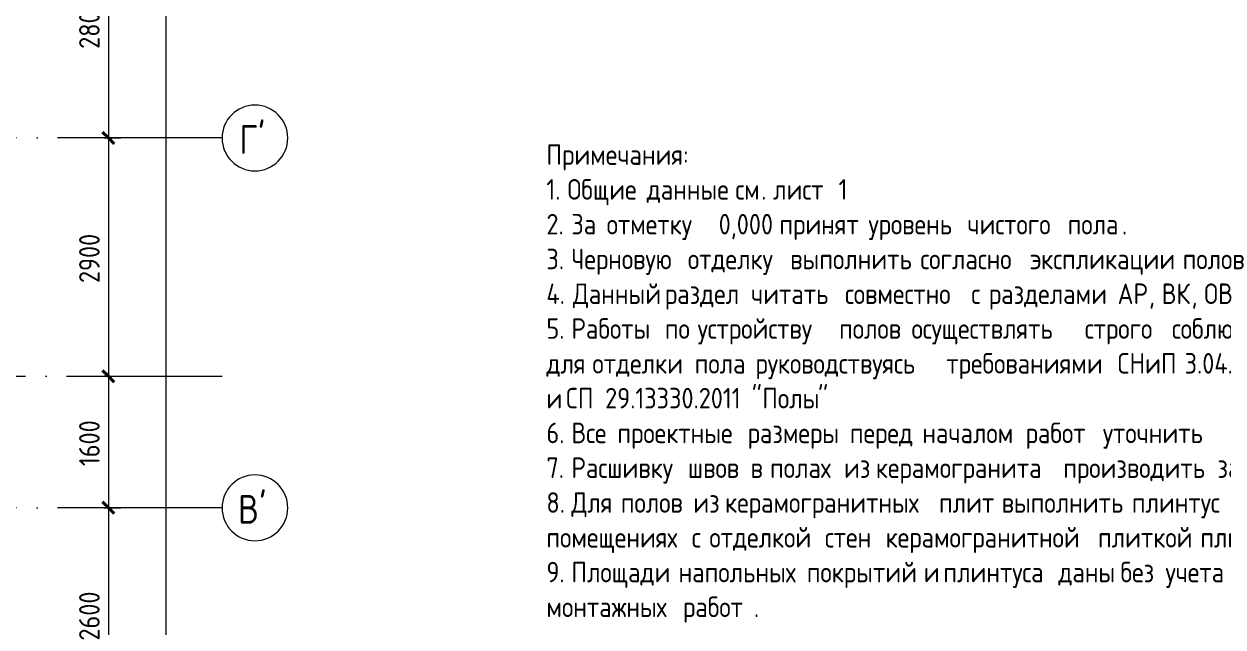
# Model space of a CAD drawing. Header units: millimetres. Extents: x -4370 to 196781, y -4577 to 61202.
# Drawn here: x 153939 to 168524, y 7174 to 14513 of the extents above; entities that cross this region are included whole.
import ezdxf

# ---------------------------------------------------------------- set-up
doc = ezdxf.new("R2010")
doc.units = ezdxf.units.MM
doc.linetypes.add('ADSK_Линия сетки', pattern=[2500, 2000, -250, 0, -250])
for name, color, linetype, lineweight in [('A-____-____-DIMS', 211, 'Continuous', 9), ('A-____-____-DIMS-100', 211, 'Continuous', 9), ('G-____-____-TEXT', 231, 'Continuous', 9), ('S-GRID-____-IDEN', 1, 'Continuous', 20), ('S-GRID-____-OTLN', 1, 'Continuous', 9)]:
    doc.layers.add(name, color=color, linetype=linetype, lineweight=lineweight)
doc.styles.add('GOST Common', font='GOST_Common.ttf', dxfattribs={"width": 0.9, "height": 350})
doc.styles.add('GOST Common_1', font='GOST_Common.ttf', dxfattribs={"width": 0.9, "height": 250})
doc.dimstyles.new('ADSK_Основной_2_5_мм_Округление_до_10_мм', dxfattribs={"dimscale": 304.8, "dimtxt": 0.824897, "dimasz": 0.463911, "dimexe": 0.492126, "dimexo": 0.001615, "dimgap": 0.098425, "dimtad": 1, "dimdec": 0, "dimlfac": 304.8, "dimrnd": 10, "dimdsep": 46, "dimtxsty": 'GOST Common_1', "dimblk1": 'OBLIQUE', "dimblk2": 'OBLIQUE', "dimsah": 1, "dimcen": 0.09, "dimdle": 0.492126, "dimazin": 2, "dimtfac": 1, "dimtdec": 4, "dimtix": 1, "dimtmove": 0, "dimatfit": 3, "dimfxl": 1, "dimtvp": 1, "dimtolj": 1, "dimtzin": 0, "dimlwd": 20, "dimlwe": 20, "dimarcsym": 2})

# ---------------------------------------------------------------- blocks, each defined once
blk = doc.blocks.new('Ось сетки - Круг_Ø8 мм-8258-О_АИ_ПП_0_000_Целиком')
at = {"layer": 'S-GRID-____-IDEN'}
for start, end in [(360, 180), (180, 360)]:
    blk.add_arc((0, 0), 4, start, end, dxfattribs=at)
blk = doc.blocks.new('DIMBLOCK28-О_АИ_ПП_0_000_Целиком')
at = {"layer": 'A-____-____-DIMS-100', "lineweight": 40}
for p, q in [((154966, 15925), (154896, 15996)), ((154966, 15925), (155037, 15854)), ((154966, 13125), (154896, 13196)), ((154966, 13125), (155037, 13054))]:
    blk.add_line(p, q, dxfattribs=at)
at = {"layer": 'A-____-____-DIMS-100', "lineweight": 20}
for p, q in [((154916, 15925), (155116, 15925)), ((154966, 15925), (154916, 15925)), ((154966, 15925), (154966, 13125)), ((154916, 13125), (155116, 13125)), ((154966, 13125), (154916, 13125))]:
    blk.add_line(p, q, dxfattribs=at)
at = {"layer": 'A-____-____-DIMS-100', "color": 0, "lineweight": 20, "insert": (154610, 14210), "char_height": 250, "width": 756.84, "attachment_point": 1, "rotation": 90, "line_spacing_factor": 1.022761, "style": 'GOST Common_1'}
blk.add_mtext('2800', dxfattribs=at)
blk = doc.blocks.new('_Oblique')
at = {"color": 0, "linetype": 'ByBlock', "lineweight": -2}
blk.add_line((-0.5, -0.5), (0.5, 0.5), dxfattribs=at)
blk = doc.blocks.new('DIMBLOCK29-О_АИ_ПП_0_000_Целиком')
at = {"layer": 'A-____-____-DIMS-100', "lineweight": 40}
for p, q in [((154966, 13125), (154896, 13196)), ((154966, 13125), (155037, 13054)), ((154966, 10225), (154896, 10296)), ((154966, 10225), (155037, 10154))]:
    blk.add_line(p, q, dxfattribs=at)
at = {"layer": 'A-____-____-DIMS-100', "lineweight": 20}
for p, q in [((154916, 13125), (155116, 13125)), ((154966, 13125), (154916, 13125)), ((154966, 13125), (154966, 10225)), ((154916, 10225), (155116, 10225)), ((154966, 10225), (154916, 10225))]:
    blk.add_line(p, q, dxfattribs=at)
at = {"layer": 'A-____-____-DIMS-100', "color": 0, "lineweight": 20, "insert": (154610, 11360), "char_height": 250, "width": 756.84, "attachment_point": 1, "rotation": 90, "line_spacing_factor": 1.022761, "style": 'GOST Common_1'}
blk.add_mtext('2900', dxfattribs=at)
blk = doc.blocks.new('DIMBLOCK30-О_АИ_ПП_0_000_Целиком')
at = {"layer": 'A-____-____-DIMS-100', "lineweight": 40}
for p, q in [((154966, 10225), (154896, 10296)), ((154966, 10225), (155037, 10154)), ((154966, 8625), (154896, 8696)), ((154966, 8625), (155037, 8554))]:
    blk.add_line(p, q, dxfattribs=at)
at = {"layer": 'A-____-____-DIMS-100', "lineweight": 20}
for p, q in [((154916, 10225), (155116, 10225)), ((154966, 10225), (154916, 10225)), ((154966, 10225), (154966, 8625)), ((154916, 8625), (155116, 8625)), ((154966, 8625), (154916, 8625))]:
    blk.add_line(p, q, dxfattribs=at)
at = {"layer": 'A-____-____-DIMS-100', "color": 0, "lineweight": 20, "insert": (154610, 9133), "char_height": 250, "width": 700.59, "attachment_point": 1, "rotation": 90, "line_spacing_factor": 1.022761, "style": 'GOST Common_1'}
blk.add_mtext('1600', dxfattribs=at)
blk = doc.blocks.new('DIMBLOCK31-О_АИ_ПП_0_000_Целиком')
at = {"layer": 'A-____-____-DIMS-100', "lineweight": 40}
for p, q in [((154966, 8625), (154896, 8696)), ((154966, 8625), (155037, 8554)), ((154966, 6025), (154896, 6096)), ((154966, 6025), (155037, 5954))]:
    blk.add_line(p, q, dxfattribs=at)
at = {"layer": 'A-____-____-DIMS-100', "lineweight": 20}
for p, q in [((154916, 8625), (155116, 8625)), ((154966, 8625), (154916, 8625)), ((154966, 8625), (154966, 6025)), ((154916, 6025), (155116, 6025)), ((154966, 6025), (154916, 6025))]:
    blk.add_line(p, q, dxfattribs=at)
at = {"layer": 'A-____-____-DIMS-100', "color": 0, "lineweight": 20, "insert": (154610, 7010), "char_height": 250, "width": 756.84, "attachment_point": 1, "rotation": 90, "line_spacing_factor": 1.022761, "style": 'GOST Common_1'}
blk.add_mtext('2600', dxfattribs=at)
blk = doc.blocks.new('DIMBLOCK34-О_АИ_ПП_0_000_Целиком')
at = {"layer": 'A-____-____-DIMS-100', "lineweight": 20}
for p, q in [((155666, 58925), (155666, -125)), ((155616, 58775), (155816, 58775)), ((155666, 58775), (155616, 58775)), ((155616, 25), (155816, 25)), ((155666, 25), (155616, 25))]:
    blk.add_line(p, q, dxfattribs=at)
at = {"layer": 'A-____-____-DIMS-100', "lineweight": 40}
for p, q in [((155666, 58775), (155596, 58846)), ((155666, 58775), (155737, 58704)), ((155666, 25), (155596, 96)), ((155666, 25), (155737, -46))]:
    blk.add_line(p, q, dxfattribs=at)
at = {"layer": 'A-____-____-DIMS-100', "color": 0, "lineweight": 20, "insert": (155310, 29006), "char_height": 250, "width": 946.05, "attachment_point": 1, "rotation": 90, "line_spacing_factor": 1.022761, "style": 'GOST Common_1'}
blk.add_mtext('58750', dxfattribs=at)

msp = doc.modelspace()

# ---------------------------------------------------------------- linework, layer by layer
at = {"layer": 'S-GRID-____-OTLN', "linetype": 'ADSK_Линия сетки'}
for p, q in [((156348.554077, 13125.11992), (99320, 13125.11992)), ((-3047.723308, 10225.000586), (156348.554077, 10225.000586)), ((156348.554077, 8625.060253), (99320, 8625.060253))]:
    msp.add_line(p, q, dxfattribs=at)

# ---------------------------------------------------------------- block references
at = {"layer": 'S-GRID-____-IDEN', "xscale": 99.99999999999993, "yscale": 99.99999999999993, "zscale": 99.99999999999993, "rotation": 89.99999999999982}
for p in [(156748.554077, 13125.11992), (156748.554077, 8625.060253)]:
    msp.add_blockref('Ось сетки - Круг_Ø8 мм-8258-О_АИ_ПП_0_000_Целиком', p, dxfattribs=at)

# ---------------------------------------------------------------- texts
at = {"layer": 'G-____-____-TEXT', "color": 7, "char_height": 250, "attachment_point": 1, "style": 'GOST Common_1'}
for s, insert, width in [('Примечания', (160294.140906, 13047.95746), 2013.0373125), ('\\fGOST Common|b0|i0|c204|p34|;\\W.9;:', (161955.062781, 13047.95746), 79.3670625), ('1. ', (160294.140906, 12624.624126), 310.2530625), ('Общие', (160550.125281, 12624.624126), 1075.0629375), ('\\fGOST Common|b0|i0|c204|p34|;\\W.9; ', (161437.140906, 12624.624126), 93.7974375), ('данные', (161514.531531, 12624.624126), 1212.1515), ('\\fGOST Common|b0|i0|c204|p34|;\\W.9; ', (162514.656531, 12624.624126), 93.7974375), ('см', (162592.047156, 12624.624126), 382.4049375), ('лист', (163050.437781, 12624.624126), 800.8858125), (' 1 .', (163711.234656, 12624.624126), 404.0505), ('. ', (162907.562781, 12624.624126), 173.1645), ('2. ', (160294.140906, 12201.290793), 367.9745625), ('За', (160597.750281, 12201.290793), 425.6960625), ('\\fGOST Common|b0|i0|c204|p34|;\\W.9; ', (160948.984656, 12201.290793), 93.7974375), ('отметку', (161026.375281, 12201.290793), 1486.328625), (' 0,000 ', (162252.719031, 12201.290793), 1060.6325625), ('принят', (163127.828406, 12201.290793), 1219.3666875), ('\\fGOST Common|b0|i0|c204|p34|;\\W.9; ', (164133.906531, 12201.290793), 93.7974375), ('уровень', (164211.297156, 12201.290793), 1363.6704375), ('\\fGOST Common|b0|i0|c204|p34|;\\W.9; ', (165336.437781, 12201.290793), 93.7974375), ('чистого', (165413.828406, 12201.290793), 1385.316), ('\\fGOST Common|b0|i0|c204|p34|;\\W.9; ', (166556.828406, 12201.290793), 93.7974375), ('пола', (166634.219031, 12201.290793), 800.8858125), ('\\fGOST Common|b0|i0|c204|p34|;\\W.9;.', (167295.015906, 12201.290793), 79.3670625), ('3. ', (160294.140906, 11777.95746), 367.9745625), ('Черновую', (160597.750281, 11777.95746), 1623.4171875), ('\\fGOST Common|b0|i0|c204|p34|;\\W.9; ', (161937.203406, 11777.95746), 93.7974375), ('отделку', (162014.594031, 11777.95746), 1414.17675), ('\\fGOST Common|b0|i0|c204|p34|;\\W.9; ', (163181.406531, 11777.95746), 93.7974375), ('выполнить', (163258.797156, 11777.95746), 1825.4424375), ('\\fGOST Common|b0|i0|c204|p34|;\\W.9; ', (164764.937781, 11777.95746), 93.7974375), ('согласно', (164842.328406, 11777.95746), 1522.4045625), ('\\fGOST Common|b0|i0|c204|p34|;\\W.9; ', (166098.437781, 11777.95746), 93.7974375), ('экспликации', (166175.828406, 11777.95746), 2157.3410625), ('\\fGOST Common|b0|i0|c204|p34|;\\W.9; ', (167955.812781, 11777.95746), 93.7974375), ('полов', (168033.203406, 11777.95746), 974.0503125), ('4. ', (160294.140906, 11354.624126), 389.620125), ('Данный', (160615.609656, 11354.624126), 1262.6578125), ('\\fGOST Common|b0|i0|c204|p34|;\\W.9; ', (161657.406531, 11354.624126), 93.7974375), ('раздел', (161734.797156, 11354.624126), 1176.0755625), ('\\fGOST Common|b0|i0|c204|p34|;\\W.9; ', (162705.156531, 11354.624126), 93.7974375), ('читать', (162782.547156, 11354.624126), 1291.5185625), ('\\fGOST Common|b0|i0|c204|p34|;\\W.9; ', (163848.156531, 11354.624126), 93.7974375), ('совместно', (163925.547156, 11354.624126), 1767.7209375), ('\\fGOST Common|b0|i0|c204|p34|;\\W.9; ', (165384.062781, 11354.624126), 93.7974375), ('\\fGOST Common|b0|i0|c204|p34|;\\W.9;с', (165461.453406, 11354.624126), 165.9493125), ('\\fGOST Common|b0|i0|c204|p34|;\\W.9; ', (165598.375281, 11354.624126), 93.7974375), ('разделами', (165675.765906, 11354.624126), 1803.796875), ('\\fGOST Common|b0|i0|c204|p34|;\\W.9; ', (167164.047156, 11354.624126), 93.7974375), ('АР', (167241.437781, 11354.624126), 461.772), ('ВК', (167777.219031, 11354.624126), 440.1264375), ('ОВ', (168295.140906, 11354.624126), 440.1264375), (', ', (167622.437781, 11354.624126), 187.594875), (', ', (168140.359656, 11354.624126), 187.594875), ('5. ', (160294.140906, 10931.290793), 367.9745625), ('Работы', (160597.750281, 10931.290793), 1284.303375), ('\\fGOST Common|b0|i0|c204|p34|;\\W.9; ', (161657.406531, 10931.290793), 93.7974375), ('по', (161734.797156, 10931.290793), 389.620125), ('\\fGOST Common|b0|i0|c204|p34|;\\W.9; ', (162056.265906, 10931.290793), 93.7974375), ('устройству', (162133.656531, 10931.290793), 1991.39175), ('\\fGOST Common|b0|i0|c204|p34|;\\W.9; ', (163776.719031, 10931.290793), 93.7974375), ('полов', (163854.109656, 10931.290793), 974.0503125), ('\\fGOST Common|b0|i0|c204|p34|;\\W.9; ', (164657.781531, 10931.290793), 93.7974375), ('осуществлять', (164735.172156, 10931.290793), 2460.3789375), ('\\fGOST Common|b0|i0|c204|p34|;\\W.9; ', (166765.187781, 10931.290793), 93.7974375), ('строго', (166842.578406, 10931.290793), 1190.5059375), ('\\fGOST Common|b0|i0|c204|p34|;\\W.9; ', (167824.844031, 10931.290793), 93.7974375), ('соблюдая', (167902.234656, 10931.290793), 1594.5564375), ('\\fGOST Common|b0|i0|c204|p34|;\\W.9; ', (160776.344031, 10507.95746), 93.7974375), ('\\fGOST Common|b0|i0|c204|p34|;\\W.9; ', (162020.547156, 10507.95746), 93.7974375), ('\\fGOST Common|b0|i0|c204|p34|;\\W.9; ', (162758.734656, 10507.95746), 93.7974375), ('\\fGOST Common|b0|i0|c204|p34|;\\W.9; ', (165080.453406, 10507.95746), 93.7974375), ('требованиями', (165157.844031, 10507.95746), 2431.5181875), ('\\fGOST Common|b0|i0|c204|p34|;\\W.9; ', (167164.047156, 10507.95746), 93.7974375), ('СНиП', (167241.437781, 10507.95746), 822.531375), (' 3.04.01-87 "', (167920.094031, 10507.95746), 2034.682875), ('для', (160294.140906, 10507.95746), 584.4301875), ('отделки', (160853.734656, 10507.95746), 1414.17675), ('пола', (162097.937781, 10507.95746), 800.8858125), ('руководствуясь', (162836.125281, 10507.95746), 2720.1256875), ('\\fGOST Common|b0|i0|c204|p34|;\\W.9; ', (160454.875281, 10084.624126), 93.7974375), ('СП', (160532.265906, 10084.624126), 411.2656875), (' 29.13330.2011 "', (160871.594031, 10084.624126), 2482.0245), ('Полы', (162919.469031, 10084.624126), 822.531375), ('\\fGOST Common|b0|i0|c204|p34|;\\W.9;"', (163598.125281, 10084.624126), 165.9493125), ('\\fGOST Common|b0|i0|c204|p34|;\\W.9;и', (160294.140906, 10084.624126), 194.8100625), ('6. ', (160294.140906, 9661.290793), 367.9745625), ('Все', (160597.750281, 9661.290793), 584.4301875), ('\\fGOST Common|b0|i0|c204|p34|;\\W.9; ', (161079.953406, 9661.290793), 93.7974375), ('\\fGOST Common|b0|i0|c204|p34|;\\W.9; ', (162663.484656, 9661.290793), 93.7974375), ('размеры', (162740.875281, 9661.290793), 1414.17675), ('\\fGOST Common|b0|i0|c204|p34|;\\W.9; ', (163907.687781, 9661.290793), 93.7974375), ('\\fGOST Common|b0|i0|c204|p34|;\\W.9; ', (164788.750281, 9661.290793), 93.7974375), ('\\fGOST Common|b0|i0|c204|p34|;\\W.9; ', (166044.859656, 9661.290793), 93.7974375), ('работ', (166122.250281, 9661.290793), 1046.2021875), ('\\fGOST Common|b0|i0|c204|p34|;\\W.9; ', (166985.453406, 9661.290793), 93.7974375), ('\\fGOST Common|b0|i0|c204|p34|;\\W.9; ', (168432.062781, 9661.290793), 93.7974375), ('проектные', (161157.344031, 9661.290793), 1825.4424375), ('перед', (163985.078406, 9661.290793), 974.0503125), ('началом', (164866.140906, 9661.290793), 1428.607125), ('уточнить', (167062.844031, 9661.290793), 1659.493125), ('7. ', (160294.140906, 9237.95746), 367.9745625), ('Расшивку', (160597.750281, 9237.95746), 1623.4171875), ('\\fGOST Common|b0|i0|c204|p34|;\\W.9; ', (161937.203406, 9237.95746), 93.7974375), ('\\fGOST Common|b0|i0|c204|p34|;\\W.9; ', (162699.203406, 9237.95746), 93.7974375), ('\\fGOST Common|b0|i0|c204|p34|;\\W.9; ', (162937.328406, 9237.95746), 93.7974375), ('\\fGOST Common|b0|i0|c204|p34|;\\W.9; ', (163836.250281, 9237.95746), 93.7974375), ('из', (163913.640906, 9237.95746), 375.18975), ('\\fGOST Common|b0|i0|c204|p34|;\\W.9; ', (164223.203406, 9237.95746), 93.7974375), ('\\fGOST Common|b0|i0|c204|p34|;\\W.9; ', (166503.250281, 9237.95746), 93.7974375), ('производить', (166580.640906, 9237.95746), 2178.986625), ('\\fGOST Common|b0|i0|c204|p34|;\\W.9; ', (168378.484656, 9237.95746), 93.7974375), ('затиркой', (168455.875281, 9237.95746), 1616.202), ('швов', (162014.594031, 9237.95746), 829.7465625), ('\\fGOST Common|b0|i0|c204|p34|;\\W.9;в', (162776.594031, 9237.95746), 194.8100625), ('полах', (163014.719031, 9237.95746), 995.695875), ('керамогранита', (164300.594031, 9237.95746), 2669.619375), ('8. ', (160294.140906, 8814.624126), 367.9745625), ('Для', (160597.750281, 8814.624126), 634.9365), ('\\fGOST Common|b0|i0|c204|p34|;\\W.9; ', (161121.625281, 8814.624126), 93.7974375), ('\\fGOST Common|b0|i0|c204|p34|;\\W.9; ', (162002.687781, 8814.624126), 93.7974375), ('из', (162080.078406, 8814.624126), 375.18975), ('\\fGOST Common|b0|i0|c204|p34|;\\W.9; ', (162389.640906, 8814.624126), 93.7974375), ('\\fGOST Common|b0|i0|c204|p34|;\\W.9; ', (164991.156531, 8814.624126), 93.7974375), ('\\fGOST Common|b0|i0|c204|p34|;\\W.9; ', (165753.156531, 8814.624126), 93.7974375), ('\\fGOST Common|b0|i0|c204|p34|;\\W.9; ', (167336.687781, 8814.624126), 93.7974375), ('полов', (161199.015906, 8814.624126), 974.0503125), ('керамогранитных', (162467.031531, 8814.624126), 3059.2395), ('плит', (165068.547156, 8814.624126), 829.7465625), ('выполнить', (165830.547156, 8814.624126), 1825.4424375), ('плинтус', (167414.078406, 8814.624126), 1385.316), ('помещениях', (160294.140906, 8391.290793), 2049.11325), ('\\fGOST Common|b0|i0|c204|p34|;\\W.9; ', (161984.828406, 8391.290793), 93.7974375), ('\\fGOST Common|b0|i0|c204|p34|;\\W.9;с', (162062.219031, 8391.290793), 165.9493125), ('\\fGOST Common|b0|i0|c204|p34|;\\W.9; ', (162199.140906, 8391.290793), 93.7974375), ('отделкой', (162276.531531, 8391.290793), 1608.9868125), ('\\fGOST Common|b0|i0|c204|p34|;\\W.9; ', (163604.078406, 8391.290793), 93.7974375), ('стен', (163681.469031, 8391.290793), 800.8858125), ('\\fGOST Common|b0|i0|c204|p34|;\\W.9; ', (164342.265906, 8391.290793), 93.7974375), ('керамогранитной', (164419.656531, 8391.290793), 3037.5939375), ('\\fGOST Common|b0|i0|c204|p34|;\\W.9; ', (166925.922156, 8391.290793), 93.7974375), ('плиткой', (167003.312781, 8391.290793), 1414.17675), ('\\fGOST Common|b0|i0|c204|p34|;\\W.9; ', (168170.125281, 8391.290793), 93.7974375), ('плинтусы', (168247.515906, 8391.290793), 1601.771625), ('9. ', (160294.140906, 7967.95746), 367.9745625), ('Площади', (160597.750281, 7967.95746), 1486.328625), ('\\fGOST Common|b0|i0|c204|p34|;\\W.9; ', (161824.094031, 7967.95746), 93.7974375), ('напольных', (161901.484656, 7967.95746), 1796.5816875), ('\\fGOST Common|b0|i0|c204|p34|;\\W.9; ', (163383.812781, 7967.95746), 93.7974375), ('покрытий', (163461.203406, 7967.95746), 1630.632375), ('\\fGOST Common|b0|i0|c204|p34|;\\W.9; ', (164806.609656, 7967.95746), 93.7974375), ('\\fGOST Common|b0|i0|c204|p34|;\\W.9;и', (164884.000281, 7967.95746), 194.8100625), ('\\fGOST Common|b0|i0|c204|p34|;\\W.9; ', (165044.734656, 7967.95746), 93.7974375), ('плинтуса', (165122.125281, 7967.95746), 1601.771625), ('\\fGOST Common|b0|i0|c204|p34|;\\W.9; ', (166443.719031, 7967.95746), 93.7974375), ('даны', (166521.109656, 7967.95746), 822.531375), ('\\fGOST Common|b0|i0|c204|p34|;\\W.9; ', (167199.765906, 7967.95746), 93.7974375), ('без', (167277.156531, 7967.95746), 569.9998125), ('\\fGOST Common|b0|i0|c204|p34|;\\W.9; ', (167747.453406, 7967.95746), 93.7974375), ('учета', (167824.844031, 7967.95746), 1046.2021875), ('монтажных', (160294.140906, 7544.624126), 1919.239875), ('\\fGOST Common|b0|i0|c204|p34|;\\W.9; ', (161877.672156, 7544.624126), 93.7974375), ('работ', (161955.062781, 7544.624126), 1046.2021875), ('\\fGOST Common|b0|i0|c204|p34|;\\W.9;.', (162818.265906, 7544.624126), 79.3670625)]:
    msp.add_mtext(s, dxfattribs=dict(at, insert=insert, width=width))
at = {"layer": 'S-GRID-____-IDEN', "lineweight": 9, "char_height": 350, "attachment_point": 1, "style": 'GOST Common'}
for s, insert, width in [('\\fGOST Common|b0|i0|c204|p34|;\\W.9;Г', (156558.12697, 13282.345506), 274.177125), ("\\fGOST Common|b0|i0|c204|p34|;\\W.9;'", (156784.34572, 13282.345506), 137.0885625), ('\\fGOST Common|b0|i0|c204|p34|;\\W.9;В', (156543.27697, 8782.28584), 310.2530625), ("\\fGOST Common|b0|i0|c204|p34|;\\W.9;'", (156799.261345, 8782.28584), 137.0885625)]:
    msp.add_mtext(s, dxfattribs=dict(at, insert=insert, width=width))

# ---------------------------------------------------------------- dimensions: what is measured, and where the dimension line sits
at = {"layer": 'A-____-____-DIMS', "lineweight": 20}
for base, p1, p2, override, picture, middle in [((155666.312601, 25.000586), (155766.2975, 58775.000586), (155766.2975, 25.000586), {"dimpost": '<>', "dimfxl": 58750}, 'DIMBLOCK34-О_АИ_ПП_0_000_Целиком', (155511.312601, 29400.000586)), ((154966.312601, 13125.11992), (155066.2975, 15925.000586), (155066.2975, 13125.11992), {"dimpost": '<>', "dimfxl": 2799.880666}, 'DIMBLOCK28-О_АИ_ПП_0_000_Целиком', (154811.312601, 14525.060253)), ((154966.312601, 10225.000586), (155066.2975, 13125.11992), (155066.2975, 10225.000586), {"dimpost": '<>', "dimfxl": 2900.119334}, 'DIMBLOCK29-О_АИ_ПП_0_000_Целиком', (154811.312601, 11675.060253)), ((154966.312601, 8625.060253), (155066.2975, 10225.000586), (155066.2975, 8625.060253), {"dimpost": '<>', "dimfxl": 1599.940333}, 'DIMBLOCK30-О_АИ_ПП_0_000_Целиком', (154811.312601, 9425.030419)), ((154966.312601, 6025.000586), (155066.2975, 8625.060253), (155066.2975, 6025.000586), {"dimpost": '<>', "dimfxl": 2600.059667}, 'DIMBLOCK31-О_АИ_ПП_0_000_Целиком', (154811.312601, 7325.030419))]:
    dim = msp.add_linear_dim(base=base, p1=p1, p2=p2, angle=90, dimstyle='ADSK_Основной_2_5_мм_Округление_до_10_мм', override=override, dxfattribs=at)
    dim.commit()
    dim.dimension.update_dxf_attribs({"geometry": picture, "text_midpoint": middle})

doc.saveas('drawing.dxf')
